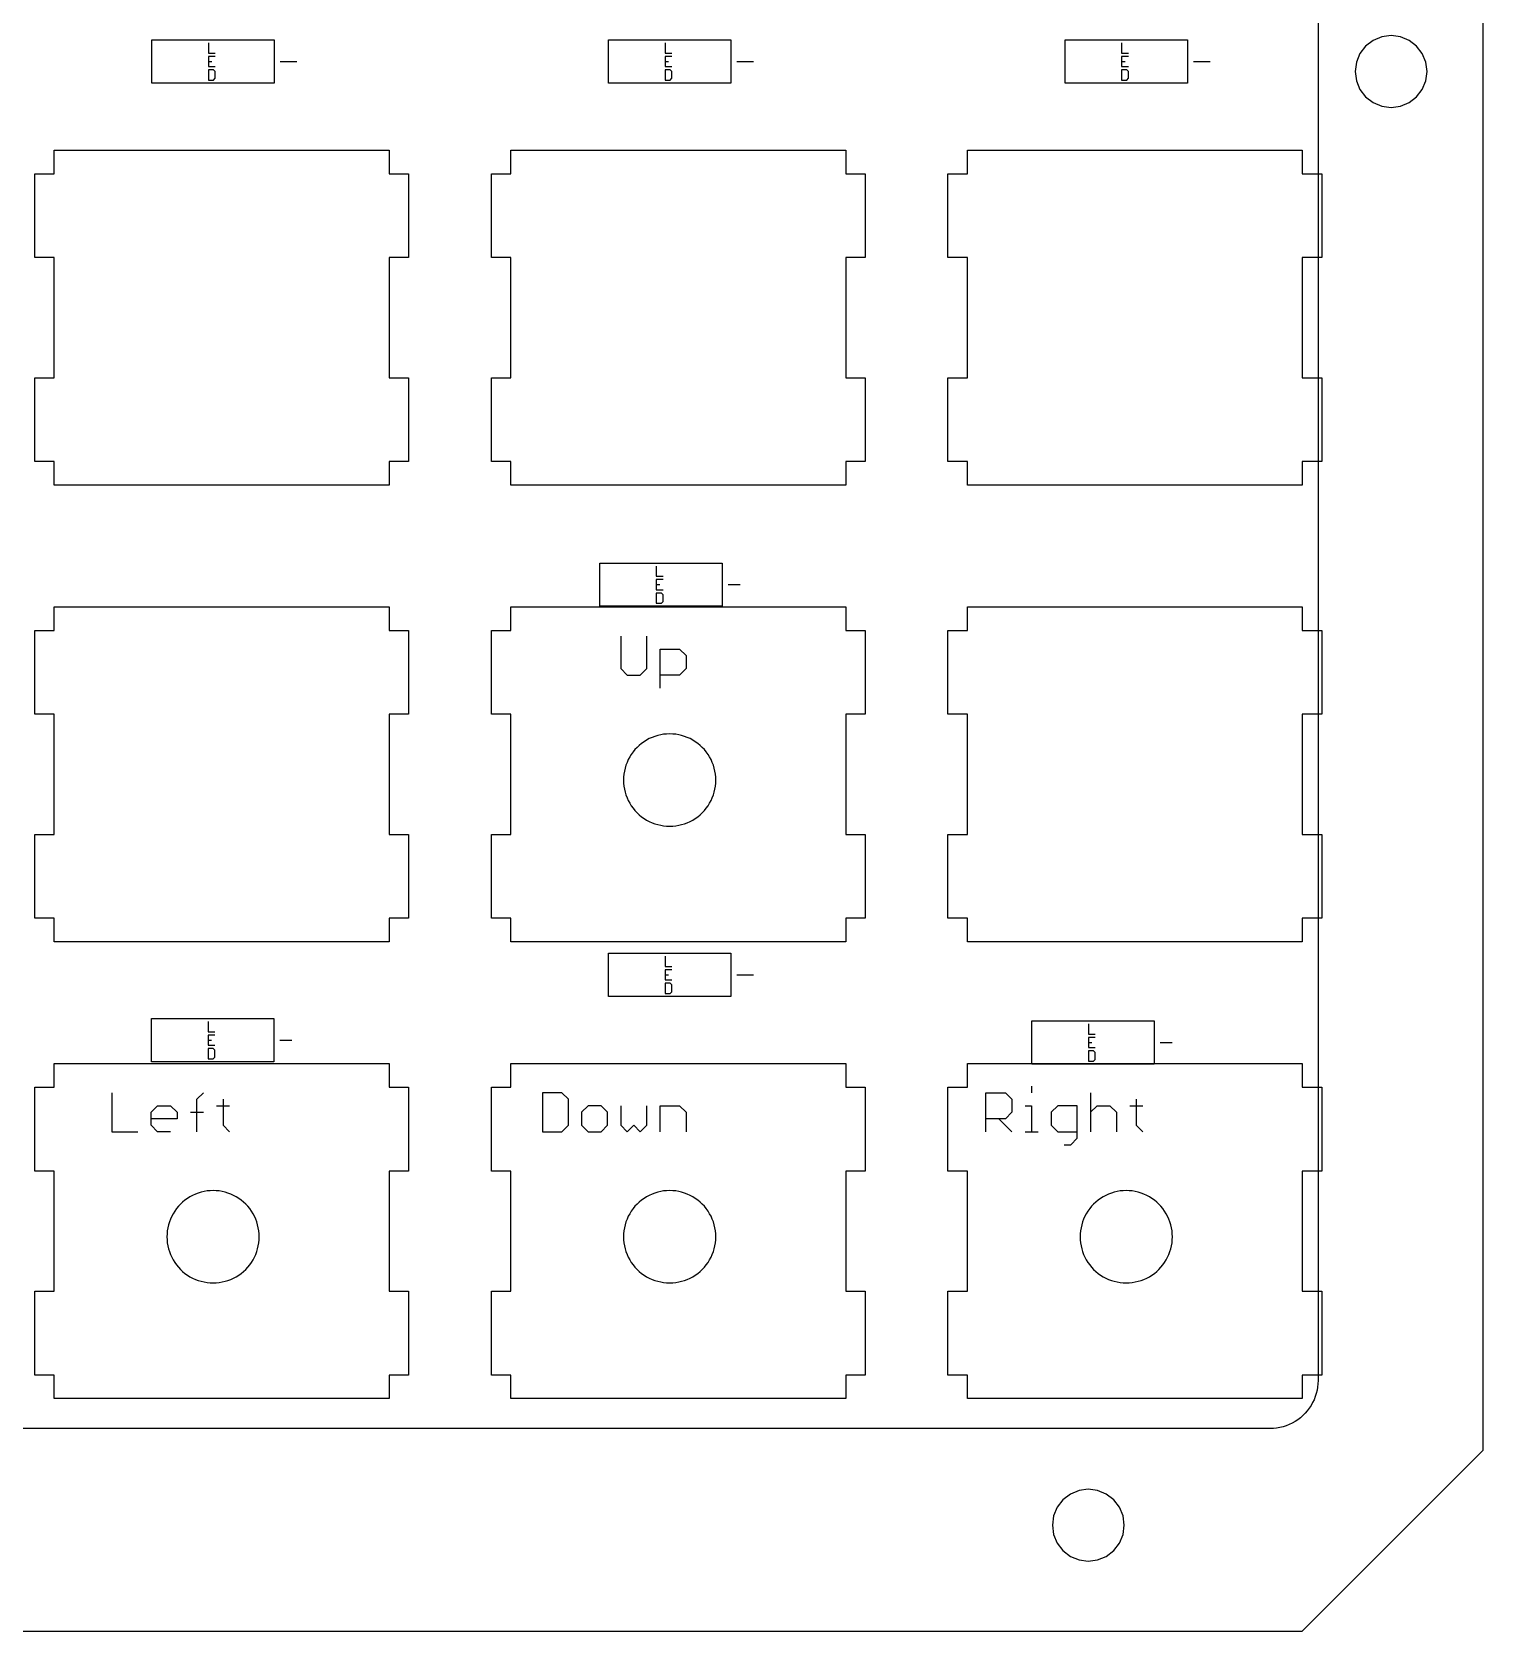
# Model space of a CAD drawing. Extents: x -174 to 183, y -92 to 46.
# Drawn here: x 122.9 to 183.5, y -91.5 to -24.8 of the extents above; entities that cross this region are included whole.
import ezdxf

# ---------------------------------------------------------------- set-up
doc = ezdxf.new("R2010")
doc.units = 0
doc.layers.get('0').update_dxf_attribs({"linetype": 'CONTINUOUS'})

msp = doc.modelspace()

# ---------------------------------------------------------------- linework, layer by layer
for p, q in [((183.483, -83.988), (183.483, 38.44)), ((176.599, 30.931), (176.599, -81.081)), ((127.949, -26.956), (127.949, -25.156)), ((127.949, -25.156), (133.049, -25.156)), ((130.305, -25.281), (130.305, -25.706)), ((133.049, -25.156), (133.049, -26.956)), ((146.999, -26.956), (146.999, -25.156)), ((146.999, -25.156), (152.099, -25.156)), ((149.355, -25.281), (149.355, -25.706)), ((152.099, -25.156), (152.099, -26.956)), ((166.049, -26.956), (166.049, -25.156)), ((166.049, -25.156), (171.149, -25.156)), ((168.405, -25.281), (168.405, -25.706)), ((171.149, -25.156), (171.149, -26.956)), ((178.896, -25.176), (178.586, -25.414)), ((179.258, -25.026), (178.896, -25.176)), ((179.646, -24.975), (179.258, -25.026)), ((180.035, -25.026), (179.646, -24.975)), ((180.396, -25.176), (180.035, -25.026)), ((180.707, -25.414), (180.396, -25.176)), ((130.305, -25.706), (130.588, -25.706)), ((130.588, -25.844), (130.305, -25.844)), ((130.305, -25.844), (130.305, -26.056)), ((149.355, -25.706), (149.638, -25.706)), ((149.638, -25.844), (149.355, -25.844)), ((149.355, -25.844), (149.355, -26.056)), ((168.405, -25.706), (168.688, -25.706)), ((168.688, -25.844), (168.405, -25.844)), ((168.405, -25.844), (168.405, -26.056)), ((178.347, -25.725), (178.198, -26.087)), ((178.586, -25.414), (178.347, -25.725)), ((180.945, -25.725), (180.707, -25.414)), ((181.095, -26.087), (180.945, -25.725)), ((130.305, -26.056), (130.447, -26.056)), ((130.305, -26.056), (130.305, -26.269)), ((130.305, -26.269), (130.588, -26.269)), ((130.305, -26.406), (130.305, -26.831)), ((130.517, -26.406), (130.305, -26.406)), ((130.588, -26.477), (130.517, -26.406)), ((130.588, -26.76), (130.588, -26.477)), ((133.299, -26.056), (133.999, -26.056)), ((149.355, -26.056), (149.497, -26.056)), ((149.355, -26.056), (149.355, -26.269)), ((149.355, -26.269), (149.638, -26.269)), ((149.355, -26.406), (149.355, -26.831)), ((149.567, -26.406), (149.355, -26.406)), ((149.638, -26.477), (149.567, -26.406)), ((149.638, -26.76), (149.638, -26.477)), ((152.349, -26.056), (153.049, -26.056)), ((168.405, -26.056), (168.547, -26.056)), ((168.405, -26.056), (168.405, -26.269)), ((168.405, -26.269), (168.688, -26.269)), ((168.405, -26.406), (168.405, -26.831)), ((168.617, -26.406), (168.405, -26.406)), ((168.688, -26.477), (168.617, -26.406)), ((168.688, -26.76), (168.688, -26.477)), ((171.399, -26.056), (172.099, -26.056)), ((178.198, -26.087), (178.146, -26.475)), ((178.146, -26.475), (178.198, -26.863)), ((181.146, -26.475), (181.095, -26.087)), ((181.095, -26.863), (181.146, -26.475)), ((133.049, -26.956), (127.949, -26.956)), ((130.305, -26.831), (130.517, -26.831)), ((130.517, -26.831), (130.588, -26.76)), ((152.099, -26.956), (146.999, -26.956)), ((149.355, -26.831), (149.567, -26.831)), ((149.567, -26.831), (149.638, -26.76)), ((171.149, -26.956), (166.049, -26.956)), ((168.405, -26.831), (168.617, -26.831)), ((168.617, -26.831), (168.688, -26.76)), ((178.198, -26.863), (178.347, -27.225)), ((178.347, -27.225), (178.586, -27.535)), ((180.707, -27.535), (180.945, -27.225)), ((180.945, -27.225), (181.095, -26.863)), ((178.586, -27.535), (178.896, -27.774)), ((178.896, -27.774), (179.258, -27.924)), ((179.258, -27.924), (179.646, -27.975)), ((179.646, -27.975), (180.035, -27.924)), ((180.035, -27.924), (180.396, -27.774)), ((180.396, -27.774), (180.707, -27.535)), ((123.873, -30.74), (123.873, -29.759)), ((123.873, -29.759), (137.843, -29.759)), ((137.843, -29.759), (137.843, -30.74)), ((142.923, -29.759), (156.893, -29.759)), ((142.923, -30.74), (142.923, -29.759)), ((156.893, -29.759), (156.893, -30.74)), ((161.973, -29.759), (175.943, -29.759)), ((161.973, -30.74), (161.973, -29.759)), ((175.943, -29.759), (175.943, -30.74)), ((123.06, -34.24), (123.06, -30.74)), ((123.06, -30.74), (123.873, -30.74)), ((137.843, -30.74), (138.656, -30.74)), ((138.656, -30.74), (138.656, -34.24)), ((142.11, -34.24), (142.11, -30.74)), ((142.11, -30.74), (142.923, -30.74)), ((156.893, -30.74), (157.706, -30.74)), ((157.706, -30.74), (157.706, -34.24)), ((161.16, -34.24), (161.16, -30.74)), ((161.16, -30.74), (161.973, -30.74)), ((175.943, -30.74), (176.756, -30.74)), ((176.756, -30.74), (176.756, -34.24)), ((123.873, -34.24), (123.06, -34.24)), ((123.873, -39.249), (123.873, -34.24)), ((138.656, -34.24), (137.843, -34.24)), ((137.843, -34.24), (137.843, -39.249)), ((142.923, -34.24), (142.11, -34.24)), ((142.923, -39.249), (142.923, -34.24)), ((157.706, -34.24), (156.893, -34.24)), ((156.893, -34.24), (156.893, -39.249)), ((161.973, -34.24), (161.16, -34.24)), ((161.973, -39.249), (161.973, -34.24)), ((176.756, -34.24), (175.943, -34.24)), ((175.943, -34.24), (175.943, -39.249)), ((123.06, -42.749), (123.06, -39.249)), ((123.06, -39.249), (123.873, -39.249)), ((137.843, -39.249), (138.656, -39.249)), ((138.656, -39.249), (138.656, -42.749)), ((142.11, -42.749), (142.11, -39.249)), ((142.11, -39.249), (142.923, -39.249)), ((156.893, -39.249), (157.706, -39.249)), ((157.706, -39.249), (157.706, -42.749)), ((161.16, -42.749), (161.16, -39.249)), ((161.16, -39.249), (161.973, -39.249)), ((175.943, -39.249), (176.756, -39.249)), ((176.756, -39.249), (176.756, -42.749)), ((123.873, -42.749), (123.06, -42.749)), ((123.873, -43.729), (123.873, -42.749)), ((137.843, -42.749), (137.843, -43.729)), ((138.656, -42.749), (137.843, -42.749)), ((142.923, -42.749), (142.11, -42.749)), ((142.923, -43.729), (142.923, -42.749)), ((156.893, -42.749), (156.893, -43.729)), ((157.706, -42.749), (156.893, -42.749)), ((161.973, -42.749), (161.16, -42.749)), ((161.973, -43.729), (161.973, -42.749)), ((176.756, -42.749), (175.943, -42.749)), ((175.943, -42.749), (175.943, -43.729)), ((137.843, -43.729), (123.873, -43.729)), ((156.893, -43.729), (142.923, -43.729)), ((175.943, -43.729), (161.973, -43.729)), ((146.637, -48.781), (146.637, -46.981)), ((146.637, -46.981), (151.737, -46.981)), ((148.992, -47.106), (148.992, -47.531)), ((151.737, -46.981), (151.737, -48.781)), ((148.992, -47.531), (149.276, -47.531)), ((149.276, -47.669), (148.992, -47.669)), ((148.992, -47.669), (148.992, -47.881)), ((148.992, -47.881), (149.134, -47.881)), ((148.992, -47.881), (148.992, -48.094)), ((151.987, -47.881), (152.487, -47.881)), ((148.992, -48.094), (149.276, -48.094)), ((148.992, -48.231), (148.992, -48.656)), ((149.205, -48.231), (148.992, -48.231)), ((148.992, -48.656), (149.205, -48.656)), ((149.276, -48.302), (149.205, -48.231)), ((149.205, -48.656), (149.276, -48.585)), ((149.276, -48.585), (149.276, -48.302)), ((123.873, -48.809), (137.843, -48.809)), ((123.873, -49.79), (123.873, -48.809)), ((137.843, -48.809), (137.843, -49.79)), ((142.923, -48.809), (156.893, -48.809)), ((142.923, -49.79), (142.923, -48.809)), ((151.737, -48.781), (146.637, -48.781)), ((156.893, -48.809), (156.893, -49.79)), ((161.973, -48.809), (175.943, -48.809)), ((161.973, -49.79), (161.973, -48.809)), ((175.943, -48.809), (175.943, -49.79)), ((123.06, -53.29), (123.06, -49.79)), ((123.06, -49.79), (123.873, -49.79)), ((137.843, -49.79), (138.656, -49.79)), ((138.656, -49.79), (138.656, -53.29)), ((142.11, -49.79), (142.923, -49.79)), ((142.11, -53.29), (142.11, -49.79)), ((147.511, -50.026), (147.511, -51.381)), ((148.596, -51.381), (148.596, -50.026)), ((156.893, -49.79), (157.706, -49.79)), ((157.706, -49.79), (157.706, -53.29)), ((161.16, -53.29), (161.16, -49.79)), ((161.16, -49.79), (161.973, -49.79)), ((175.943, -49.79), (176.756, -49.79)), ((176.756, -49.79), (176.756, -53.29)), ((149.148, -50.568), (149.962, -50.568)), ((149.148, -51.653), (149.148, -50.568)), ((149.962, -50.568), (150.233, -50.839)), ((150.233, -50.839), (150.233, -51.381)), ((147.511, -51.381), (147.782, -51.653)), ((147.782, -51.653), (148.325, -51.653)), ((148.325, -51.653), (148.596, -51.381)), ((149.148, -52.195), (149.148, -51.653)), ((149.962, -51.653), (149.148, -51.653)), ((150.233, -51.381), (149.962, -51.653)), ((123.873, -53.29), (123.06, -53.29)), ((123.873, -58.299), (123.873, -53.29)), ((137.843, -53.29), (137.843, -58.299)), ((138.656, -53.29), (137.843, -53.29)), ((142.923, -53.29), (142.11, -53.29)), ((142.923, -58.299), (142.923, -53.29)), ((156.893, -53.29), (156.893, -58.299)), ((157.706, -53.29), (156.893, -53.29)), ((161.973, -53.29), (161.16, -53.29)), ((161.973, -58.299), (161.973, -53.29)), ((175.943, -53.29), (175.943, -58.299)), ((176.756, -53.29), (175.943, -53.29)), ((148.188, -54.67), (148.102, -54.762)), ((148.28, -54.584), (148.188, -54.67)), ((148.377, -54.504), (148.28, -54.584)), ((148.48, -54.431), (148.377, -54.504)), ((148.587, -54.364), (148.48, -54.431)), ((148.698, -54.305), (148.587, -54.364)), ((148.813, -54.253), (148.698, -54.305)), ((148.931, -54.209), (148.813, -54.253)), ((149.051, -54.172), (148.931, -54.209)), ((149.174, -54.143), (149.051, -54.172)), ((149.298, -54.123), (149.174, -54.143)), ((149.423, -54.111), (149.298, -54.123)), ((149.549, -54.106), (149.423, -54.111)), ((149.675, -54.111), (149.549, -54.106)), ((149.801, -54.123), (149.675, -54.111)), ((149.925, -54.143), (149.801, -54.123)), ((150.048, -54.172), (149.925, -54.143)), ((150.168, -54.209), (150.048, -54.172)), ((150.286, -54.253), (150.168, -54.209)), ((150.401, -54.305), (150.286, -54.253)), ((150.512, -54.364), (150.401, -54.305)), ((150.619, -54.431), (150.512, -54.364)), ((150.721, -54.504), (150.619, -54.431)), ((150.819, -54.584), (150.721, -54.504)), ((150.911, -54.67), (150.819, -54.584)), ((150.997, -54.762), (150.911, -54.67)), ((147.771, -55.295), (147.727, -55.413)), ((147.823, -55.18), (147.771, -55.295)), ((147.882, -55.069), (147.823, -55.18)), ((147.949, -54.962), (147.882, -55.069)), ((148.022, -54.86), (147.949, -54.962)), ((148.102, -54.762), (148.022, -54.86)), ((151.077, -54.86), (150.997, -54.762)), ((151.15, -54.962), (151.077, -54.86)), ((151.216, -55.069), (151.15, -54.962)), ((151.276, -55.18), (151.216, -55.069)), ((151.328, -55.295), (151.276, -55.18)), ((151.372, -55.413), (151.328, -55.295)), ((147.628, -55.905), (147.624, -56.031)), ((147.641, -55.78), (147.628, -55.905)), ((147.661, -55.656), (147.641, -55.78)), ((147.69, -55.533), (147.661, -55.656)), ((147.727, -55.413), (147.69, -55.533)), ((151.409, -55.533), (151.372, -55.413)), ((151.437, -55.656), (151.409, -55.533)), ((151.458, -55.78), (151.437, -55.656)), ((151.47, -55.905), (151.458, -55.78)), ((151.474, -56.031), (151.47, -55.905)), ((147.624, -56.031), (147.628, -56.157)), ((147.628, -56.157), (147.641, -56.283)), ((147.641, -56.283), (147.661, -56.407)), ((147.661, -56.407), (147.69, -56.53)), ((147.69, -56.53), (147.727, -56.65)), ((147.727, -56.65), (147.771, -56.768)), ((151.328, -56.768), (151.372, -56.65)), ((151.372, -56.65), (151.409, -56.53)), ((151.409, -56.53), (151.437, -56.407)), ((151.437, -56.407), (151.458, -56.283)), ((151.458, -56.283), (151.47, -56.157)), ((151.47, -56.157), (151.474, -56.031)), ((147.771, -56.768), (147.823, -56.883)), ((147.823, -56.883), (147.882, -56.994)), ((147.882, -56.994), (147.949, -57.101)), ((147.949, -57.101), (148.022, -57.203)), ((148.022, -57.203), (148.102, -57.301)), ((148.102, -57.301), (148.188, -57.393)), ((150.911, -57.393), (150.997, -57.301)), ((150.997, -57.301), (151.077, -57.203)), ((151.077, -57.203), (151.15, -57.101)), ((151.15, -57.101), (151.216, -56.994)), ((151.216, -56.994), (151.276, -56.883)), ((151.276, -56.883), (151.328, -56.768)), ((148.188, -57.393), (148.28, -57.479)), ((148.28, -57.479), (148.377, -57.559)), ((148.377, -57.559), (148.48, -57.632)), ((148.48, -57.632), (148.587, -57.698)), ((148.587, -57.698), (148.698, -57.758)), ((148.698, -57.758), (148.813, -57.81)), ((148.813, -57.81), (148.931, -57.854)), ((148.931, -57.854), (149.051, -57.891)), ((149.051, -57.891), (149.174, -57.919)), ((149.174, -57.919), (149.298, -57.94)), ((149.298, -57.94), (149.423, -57.952)), ((149.423, -57.952), (149.549, -57.956)), ((149.549, -57.956), (149.675, -57.952)), ((149.675, -57.952), (149.801, -57.94)), ((149.801, -57.94), (149.925, -57.919)), ((149.925, -57.919), (150.048, -57.891)), ((150.048, -57.891), (150.168, -57.854)), ((150.168, -57.854), (150.286, -57.81)), ((150.286, -57.81), (150.401, -57.758)), ((150.401, -57.758), (150.512, -57.698)), ((150.512, -57.698), (150.619, -57.632)), ((150.619, -57.632), (150.721, -57.559)), ((150.721, -57.559), (150.819, -57.479)), ((150.819, -57.479), (150.911, -57.393)), ((123.06, -58.299), (123.873, -58.299)), ((123.06, -61.799), (123.06, -58.299)), ((137.843, -58.299), (138.656, -58.299)), ((138.656, -58.299), (138.656, -61.799)), ((142.11, -61.799), (142.11, -58.299)), ((142.11, -58.299), (142.923, -58.299)), ((156.893, -58.299), (157.706, -58.299)), ((157.706, -58.299), (157.706, -61.799)), ((161.16, -61.799), (161.16, -58.299)), ((161.16, -58.299), (161.973, -58.299)), ((175.943, -58.299), (176.756, -58.299)), ((176.756, -58.299), (176.756, -61.799)), ((123.873, -61.799), (123.06, -61.799)), ((123.873, -62.779), (123.873, -61.799)), ((137.843, -61.799), (137.843, -62.779)), ((138.656, -61.799), (137.843, -61.799)), ((142.923, -61.799), (142.11, -61.799)), ((142.923, -62.779), (142.923, -61.799)), ((156.893, -61.799), (156.893, -62.779)), ((157.706, -61.799), (156.893, -61.799)), ((161.973, -61.799), (161.16, -61.799)), ((161.973, -62.779), (161.973, -61.799)), ((176.756, -61.799), (175.943, -61.799)), ((175.943, -61.799), (175.943, -62.779)), ((137.843, -62.779), (123.873, -62.779)), ((156.893, -62.779), (142.923, -62.779)), ((146.999, -65.056), (146.999, -63.256)), ((146.999, -63.256), (152.099, -63.256)), ((152.099, -63.256), (152.099, -65.056)), ((175.943, -62.779), (161.973, -62.779)), ((149.355, -63.381), (149.355, -63.806)), ((149.355, -63.806), (149.638, -63.806)), ((149.638, -63.944), (149.355, -63.944)), ((149.355, -63.944), (149.355, -64.156)), ((149.355, -64.156), (149.497, -64.156)), ((149.355, -64.156), (149.355, -64.369)), ((149.355, -64.369), (149.638, -64.369)), ((149.355, -64.506), (149.355, -64.931)), ((149.567, -64.506), (149.355, -64.506)), ((149.638, -64.577), (149.567, -64.506)), ((149.638, -64.86), (149.638, -64.577)), ((152.349, -64.156), (153.049, -64.156)), ((152.099, -65.056), (146.999, -65.056)), ((149.355, -64.931), (149.567, -64.931)), ((149.567, -64.931), (149.638, -64.86)), ((127.937, -67.781), (127.937, -65.981)), ((127.937, -65.981), (133.037, -65.981)), ((133.037, -65.981), (133.037, -67.781)), ((130.292, -66.106), (130.292, -66.531)), ((130.292, -66.531), (130.576, -66.531)), ((130.576, -66.669), (130.292, -66.669)), ((130.292, -66.669), (130.292, -66.881)), ((164.662, -67.881), (164.662, -66.081)), ((164.662, -66.081), (169.762, -66.081)), ((167.017, -66.206), (167.017, -66.631)), ((167.017, -66.631), (167.301, -66.631)), ((169.762, -66.081), (169.762, -67.881)), ((130.292, -66.881), (130.434, -66.881)), ((130.292, -66.881), (130.292, -67.094)), ((130.292, -67.094), (130.576, -67.094)), ((130.292, -67.231), (130.292, -67.656)), ((130.505, -67.231), (130.292, -67.231)), ((130.576, -67.302), (130.505, -67.231)), ((130.576, -67.585), (130.576, -67.302)), ((133.287, -66.881), (133.787, -66.881)), ((167.301, -66.769), (167.017, -66.769)), ((167.017, -66.769), (167.017, -66.981)), ((167.017, -66.981), (167.159, -66.981)), ((167.017, -66.981), (167.017, -67.194)), ((167.017, -67.194), (167.301, -67.194)), ((167.017, -67.331), (167.017, -67.756)), ((167.23, -67.331), (167.017, -67.331)), ((167.301, -67.402), (167.23, -67.331)), ((170.012, -66.981), (170.512, -66.981)), ((123.873, -68.84), (123.873, -67.859)), ((123.873, -67.859), (137.843, -67.859)), ((133.037, -67.781), (127.937, -67.781)), ((130.292, -67.656), (130.505, -67.656)), ((130.505, -67.656), (130.576, -67.585)), ((137.843, -67.859), (137.843, -68.84)), ((142.923, -68.84), (142.923, -67.859)), ((142.923, -67.859), (156.893, -67.859)), ((156.893, -67.859), (156.893, -68.84)), ((161.973, -67.859), (175.943, -67.859)), ((161.973, -68.84), (161.973, -67.859)), ((169.762, -67.881), (164.662, -67.881)), ((167.017, -67.756), (167.23, -67.756)), ((167.23, -67.756), (167.301, -67.685)), ((167.301, -67.685), (167.301, -67.402)), ((175.943, -67.859), (175.943, -68.84)), ((123.06, -68.84), (123.873, -68.84)), ((123.06, -72.34), (123.06, -68.84)), ((126.278, -69.076), (126.278, -70.703)), ((129.824, -69.347), (130.095, -69.076)), ((129.824, -70.703), (129.824, -69.347)), ((130.915, -69.347), (130.915, -70.431)), ((137.843, -68.84), (138.656, -68.84)), ((138.656, -68.84), (138.656, -72.34)), ((142.11, -72.34), (142.11, -68.84)), ((142.11, -68.84), (142.923, -68.84)), ((144.237, -69.076), (144.237, -70.703)), ((145.05, -69.076), (144.237, -69.076)), ((145.322, -69.347), (145.05, -69.076)), ((145.322, -70.431), (145.322, -69.347)), ((156.893, -68.84), (157.706, -68.84)), ((157.706, -68.84), (157.706, -72.34)), ((161.16, -68.84), (161.973, -68.84)), ((161.16, -72.34), (161.16, -68.84)), ((162.741, -69.076), (163.555, -69.076)), ((162.741, -70.16), (162.741, -69.076)), ((163.555, -69.076), (163.826, -69.347)), ((163.826, -69.347), (163.826, -69.889)), ((164.65, -68.804), (164.65, -69.076)), ((167.107, -69.076), (167.107, -69.889)), ((169.015, -69.347), (169.015, -70.431)), ((175.943, -68.84), (176.756, -68.84)), ((176.756, -68.84), (176.756, -72.34)), ((127.916, -69.889), (128.187, -69.618)), ((127.916, -70.16), (127.916, -69.889)), ((128.187, -69.618), (128.729, -69.618)), ((128.729, -69.618), (129, -69.889)), ((129, -69.889), (129, -70.16)), ((129.553, -69.889), (130.095, -69.889)), ((130.644, -69.618), (131.186, -69.618)), ((146.145, -69.618), (145.874, -69.889)), ((145.874, -69.889), (145.874, -70.431)), ((146.688, -69.618), (146.145, -69.618)), ((146.959, -69.889), (146.688, -69.618)), ((146.959, -70.431), (146.959, -69.889)), ((147.511, -69.618), (147.511, -70.431)), ((148.596, -70.431), (148.596, -69.618)), ((149.148, -70.703), (149.148, -69.618)), ((149.148, -69.618), (149.962, -69.618)), ((149.962, -69.618), (150.233, -69.889)), ((150.233, -69.889), (150.233, -70.703)), ((163.826, -69.889), (163.555, -70.16)), ((164.378, -69.618), (164.65, -69.618)), ((164.65, -69.618), (164.65, -70.703)), ((165.741, -69.618), (165.47, -69.889)), ((165.47, -69.889), (165.47, -70.431)), ((166.554, -69.618), (165.741, -69.618)), ((166.554, -70.703), (166.554, -69.618)), ((167.107, -69.889), (167.378, -69.618)), ((167.107, -69.889), (167.107, -70.703)), ((167.378, -69.618), (167.92, -69.618)), ((167.92, -69.618), (168.192, -69.889)), ((168.192, -69.889), (168.192, -70.703)), ((168.744, -69.618), (169.286, -69.618)), ((126.278, -70.703), (127.363, -70.703)), ((127.916, -70.431), (127.916, -70.16)), ((129, -70.16), (127.916, -70.16)), ((128.187, -70.703), (127.916, -70.431)), ((128.729, -70.703), (128.187, -70.703)), ((130.915, -70.431), (131.186, -70.703)), ((144.237, -70.703), (145.05, -70.703)), ((145.05, -70.703), (145.322, -70.431)), ((145.874, -70.431), (146.145, -70.703)), ((146.145, -70.703), (146.688, -70.703)), ((146.688, -70.703), (146.959, -70.431)), ((147.511, -70.431), (147.782, -70.703)), ((147.782, -70.703), (148.054, -70.431)), ((148.054, -70.431), (148.325, -70.703)), ((148.325, -70.703), (148.596, -70.431)), ((162.741, -70.703), (162.741, -70.16)), ((163.284, -70.16), (162.741, -70.16)), ((163.555, -70.16), (163.284, -70.16)), ((163.284, -70.16), (163.826, -70.703)), ((164.378, -70.703), (164.65, -70.703)), ((164.65, -70.703), (164.921, -70.703)), ((165.47, -70.431), (165.741, -70.703)), ((165.741, -70.703), (166.554, -70.703)), ((166.554, -70.974), (166.554, -70.703)), ((169.015, -70.431), (169.286, -70.703)), ((166.012, -71.245), (166.283, -71.245)), ((166.283, -71.245), (166.554, -70.974)), ((123.873, -72.34), (123.06, -72.34)), ((123.873, -77.349), (123.873, -72.34)), ((137.843, -72.34), (137.843, -77.349)), ((138.656, -72.34), (137.843, -72.34)), ((142.923, -72.34), (142.11, -72.34)), ((142.923, -77.349), (142.923, -72.34)), ((156.893, -72.34), (156.893, -77.349)), ((157.706, -72.34), (156.893, -72.34)), ((161.973, -72.34), (161.16, -72.34)), ((161.973, -77.349), (161.973, -72.34)), ((175.943, -72.34), (175.943, -77.349)), ((176.756, -72.34), (175.943, -72.34)), ((129.648, -73.355), (129.537, -73.414)), ((129.763, -73.303), (129.648, -73.355)), ((129.881, -73.259), (129.763, -73.303)), ((130.001, -73.222), (129.881, -73.259)), ((130.124, -73.193), (130.001, -73.222)), ((130.248, -73.173), (130.124, -73.193)), ((130.373, -73.161), (130.248, -73.173)), ((130.499, -73.156), (130.373, -73.161)), ((130.625, -73.161), (130.499, -73.156)), ((130.751, -73.173), (130.625, -73.161)), ((130.875, -73.193), (130.751, -73.173)), ((130.998, -73.222), (130.875, -73.193)), ((131.118, -73.259), (130.998, -73.222)), ((131.236, -73.303), (131.118, -73.259)), ((131.351, -73.355), (131.236, -73.303)), ((131.462, -73.414), (131.351, -73.355)), ((148.698, -73.355), (148.587, -73.414)), ((148.813, -73.303), (148.698, -73.355)), ((148.931, -73.259), (148.813, -73.303)), ((149.051, -73.222), (148.931, -73.259)), ((149.174, -73.193), (149.051, -73.222)), ((149.298, -73.173), (149.174, -73.193)), ((149.423, -73.161), (149.298, -73.173)), ((149.549, -73.156), (149.423, -73.161)), ((149.675, -73.161), (149.549, -73.156)), ((149.801, -73.173), (149.675, -73.161)), ((149.925, -73.193), (149.801, -73.173)), ((150.048, -73.222), (149.925, -73.193)), ((150.168, -73.259), (150.048, -73.222)), ((150.286, -73.303), (150.168, -73.259)), ((150.401, -73.355), (150.286, -73.303)), ((150.512, -73.414), (150.401, -73.355)), ((167.748, -73.355), (167.637, -73.414)), ((167.863, -73.303), (167.748, -73.355)), ((167.981, -73.259), (167.863, -73.303)), ((168.101, -73.222), (167.981, -73.259)), ((168.224, -73.193), (168.101, -73.222)), ((168.348, -73.173), (168.224, -73.193)), ((168.473, -73.161), (168.348, -73.173)), ((168.599, -73.156), (168.473, -73.161)), ((168.725, -73.161), (168.599, -73.156)), ((168.851, -73.173), (168.725, -73.161)), ((168.975, -73.193), (168.851, -73.173)), ((169.098, -73.222), (168.975, -73.193)), ((169.218, -73.259), (169.098, -73.222)), ((169.336, -73.303), (169.218, -73.259)), ((169.451, -73.355), (169.336, -73.303)), ((169.562, -73.414), (169.451, -73.355)), ((128.899, -74.012), (128.832, -74.119)), ((128.972, -73.91), (128.899, -74.012)), ((129.052, -73.812), (128.972, -73.91)), ((129.138, -73.72), (129.052, -73.812)), ((129.23, -73.634), (129.138, -73.72)), ((129.327, -73.554), (129.23, -73.634)), ((129.43, -73.481), (129.327, -73.554)), ((129.537, -73.414), (129.43, -73.481)), ((131.569, -73.481), (131.462, -73.414)), ((131.671, -73.554), (131.569, -73.481)), ((131.769, -73.634), (131.671, -73.554)), ((131.861, -73.72), (131.769, -73.634)), ((131.947, -73.812), (131.861, -73.72)), ((132.027, -73.91), (131.947, -73.812)), ((132.1, -74.012), (132.027, -73.91)), ((132.166, -74.119), (132.1, -74.012)), ((147.949, -74.012), (147.882, -74.119)), ((148.022, -73.91), (147.949, -74.012)), ((148.102, -73.812), (148.022, -73.91)), ((148.188, -73.72), (148.102, -73.812)), ((148.28, -73.634), (148.188, -73.72)), ((148.377, -73.554), (148.28, -73.634)), ((148.48, -73.481), (148.377, -73.554)), ((148.587, -73.414), (148.48, -73.481)), ((150.619, -73.481), (150.512, -73.414)), ((150.721, -73.554), (150.619, -73.481)), ((150.819, -73.634), (150.721, -73.554)), ((150.911, -73.72), (150.819, -73.634)), ((150.997, -73.812), (150.911, -73.72)), ((151.077, -73.91), (150.997, -73.812)), ((151.15, -74.012), (151.077, -73.91)), ((151.216, -74.119), (151.15, -74.012)), ((166.999, -74.012), (166.932, -74.119)), ((167.072, -73.91), (166.999, -74.012)), ((167.152, -73.812), (167.072, -73.91)), ((167.238, -73.72), (167.152, -73.812)), ((167.33, -73.634), (167.238, -73.72)), ((167.427, -73.554), (167.33, -73.634)), ((167.53, -73.481), (167.427, -73.554)), ((167.637, -73.414), (167.53, -73.481)), ((169.669, -73.481), (169.562, -73.414)), ((169.771, -73.554), (169.669, -73.481)), ((169.869, -73.634), (169.771, -73.554)), ((169.961, -73.72), (169.869, -73.634)), ((170.047, -73.812), (169.961, -73.72)), ((170.127, -73.91), (170.047, -73.812)), ((170.2, -74.012), (170.127, -73.91)), ((170.266, -74.119), (170.2, -74.012)), ((128.64, -74.583), (128.611, -74.706)), ((128.677, -74.463), (128.64, -74.583)), ((128.721, -74.345), (128.677, -74.463)), ((128.773, -74.23), (128.721, -74.345)), ((128.832, -74.119), (128.773, -74.23)), ((132.226, -74.23), (132.166, -74.119)), ((132.278, -74.345), (132.226, -74.23)), ((132.322, -74.463), (132.278, -74.345)), ((132.359, -74.583), (132.322, -74.463)), ((132.387, -74.706), (132.359, -74.583)), ((147.69, -74.583), (147.661, -74.706)), ((147.727, -74.463), (147.69, -74.583)), ((147.771, -74.345), (147.727, -74.463)), ((147.823, -74.23), (147.771, -74.345)), ((147.882, -74.119), (147.823, -74.23)), ((151.276, -74.23), (151.216, -74.119)), ((151.328, -74.345), (151.276, -74.23)), ((151.372, -74.463), (151.328, -74.345)), ((151.409, -74.583), (151.372, -74.463)), ((151.437, -74.706), (151.409, -74.583)), ((166.74, -74.583), (166.711, -74.706)), ((166.777, -74.463), (166.74, -74.583)), ((166.821, -74.345), (166.777, -74.463)), ((166.873, -74.23), (166.821, -74.345)), ((166.932, -74.119), (166.873, -74.23)), ((170.326, -74.23), (170.266, -74.119)), ((170.378, -74.345), (170.326, -74.23)), ((170.422, -74.463), (170.378, -74.345)), ((170.459, -74.583), (170.422, -74.463)), ((170.487, -74.706), (170.459, -74.583)), ((128.578, -74.955), (128.574, -75.081)), ((128.574, -75.081), (128.578, -75.207)), ((128.591, -74.83), (128.578, -74.955)), ((128.578, -75.207), (128.591, -75.333)), ((128.611, -74.706), (128.591, -74.83)), ((128.591, -75.333), (128.611, -75.457)), ((132.408, -74.83), (132.387, -74.706)), ((132.387, -75.457), (132.408, -75.333)), ((132.42, -74.955), (132.408, -74.83)), ((132.408, -75.333), (132.42, -75.207)), ((132.424, -75.081), (132.42, -74.955)), ((132.42, -75.207), (132.424, -75.081)), ((147.628, -74.955), (147.624, -75.081)), ((147.624, -75.081), (147.628, -75.207)), ((147.641, -74.83), (147.628, -74.955)), ((147.628, -75.207), (147.641, -75.333)), ((147.661, -74.706), (147.641, -74.83)), ((147.641, -75.333), (147.661, -75.457)), ((151.458, -74.83), (151.437, -74.706)), ((151.437, -75.457), (151.458, -75.333)), ((151.47, -74.955), (151.458, -74.83)), ((151.458, -75.333), (151.47, -75.207)), ((151.474, -75.081), (151.47, -74.955)), ((151.47, -75.207), (151.474, -75.081)), ((166.678, -74.955), (166.674, -75.081)), ((166.674, -75.081), (166.678, -75.207)), ((166.691, -74.83), (166.678, -74.955)), ((166.678, -75.207), (166.691, -75.333)), ((166.711, -74.706), (166.691, -74.83)), ((166.691, -75.333), (166.711, -75.457)), ((170.508, -74.83), (170.487, -74.706)), ((170.487, -75.457), (170.508, -75.333)), ((170.52, -74.955), (170.508, -74.83)), ((170.508, -75.333), (170.52, -75.207)), ((170.524, -75.081), (170.52, -74.955)), ((170.52, -75.207), (170.524, -75.081)), ((128.611, -75.457), (128.64, -75.58)), ((128.64, -75.58), (128.677, -75.7)), ((128.677, -75.7), (128.721, -75.818)), ((128.721, -75.818), (128.773, -75.933)), ((128.773, -75.933), (128.832, -76.044)), ((132.166, -76.044), (132.226, -75.933)), ((132.226, -75.933), (132.278, -75.818)), ((132.278, -75.818), (132.322, -75.7)), ((132.322, -75.7), (132.359, -75.58)), ((132.359, -75.58), (132.387, -75.457)), ((147.661, -75.457), (147.69, -75.58)), ((147.69, -75.58), (147.727, -75.7)), ((147.727, -75.7), (147.771, -75.818)), ((147.771, -75.818), (147.823, -75.933)), ((147.823, -75.933), (147.882, -76.044)), ((151.216, -76.044), (151.276, -75.933)), ((151.276, -75.933), (151.328, -75.818)), ((151.328, -75.818), (151.372, -75.7)), ((151.372, -75.7), (151.409, -75.58)), ((151.409, -75.58), (151.437, -75.457)), ((166.711, -75.457), (166.74, -75.58)), ((166.74, -75.58), (166.777, -75.7)), ((166.777, -75.7), (166.821, -75.818)), ((166.821, -75.818), (166.873, -75.933)), ((166.873, -75.933), (166.932, -76.044)), ((170.266, -76.044), (170.326, -75.933)), ((170.326, -75.933), (170.378, -75.818)), ((170.378, -75.818), (170.422, -75.7)), ((170.422, -75.7), (170.459, -75.58)), ((170.459, -75.58), (170.487, -75.457)), ((128.832, -76.044), (128.899, -76.151)), ((128.899, -76.151), (128.972, -76.253)), ((128.972, -76.253), (129.052, -76.351)), ((129.052, -76.351), (129.138, -76.443)), ((129.138, -76.443), (129.23, -76.529)), ((129.23, -76.529), (129.327, -76.609)), ((129.327, -76.609), (129.43, -76.682)), ((129.43, -76.682), (129.537, -76.748)), ((131.462, -76.748), (131.569, -76.682)), ((131.569, -76.682), (131.671, -76.609)), ((131.671, -76.609), (131.769, -76.529)), ((131.769, -76.529), (131.861, -76.443)), ((131.861, -76.443), (131.947, -76.351)), ((131.947, -76.351), (132.027, -76.253)), ((132.027, -76.253), (132.1, -76.151)), ((132.1, -76.151), (132.166, -76.044)), ((147.882, -76.044), (147.949, -76.151)), ((147.949, -76.151), (148.022, -76.253)), ((148.022, -76.253), (148.102, -76.351)), ((148.102, -76.351), (148.188, -76.443)), ((148.188, -76.443), (148.28, -76.529)), ((148.28, -76.529), (148.377, -76.609)), ((148.377, -76.609), (148.48, -76.682)), ((148.48, -76.682), (148.587, -76.748)), ((150.512, -76.748), (150.619, -76.682)), ((150.619, -76.682), (150.721, -76.609)), ((150.721, -76.609), (150.819, -76.529)), ((150.819, -76.529), (150.911, -76.443)), ((150.911, -76.443), (150.997, -76.351)), ((150.997, -76.351), (151.077, -76.253)), ((151.077, -76.253), (151.15, -76.151)), ((151.15, -76.151), (151.216, -76.044)), ((166.932, -76.044), (166.999, -76.151)), ((166.999, -76.151), (167.072, -76.253)), ((167.072, -76.253), (167.152, -76.351)), ((167.152, -76.351), (167.238, -76.443)), ((167.238, -76.443), (167.33, -76.529)), ((167.33, -76.529), (167.427, -76.609)), ((167.427, -76.609), (167.53, -76.682)), ((167.53, -76.682), (167.637, -76.748)), ((169.562, -76.748), (169.669, -76.682)), ((169.669, -76.682), (169.771, -76.609)), ((169.771, -76.609), (169.869, -76.529)), ((169.869, -76.529), (169.961, -76.443)), ((169.961, -76.443), (170.047, -76.351)), ((170.047, -76.351), (170.127, -76.253)), ((170.127, -76.253), (170.2, -76.151)), ((170.2, -76.151), (170.266, -76.044)), ((123.06, -77.349), (123.873, -77.349)), ((123.06, -80.849), (123.06, -77.349)), ((129.537, -76.748), (129.648, -76.808)), ((129.648, -76.808), (129.763, -76.86)), ((129.763, -76.86), (129.881, -76.904)), ((129.881, -76.904), (130.001, -76.941)), ((130.001, -76.941), (130.124, -76.969)), ((130.124, -76.969), (130.248, -76.99)), ((130.248, -76.99), (130.373, -77.002)), ((130.373, -77.002), (130.499, -77.006)), ((130.499, -77.006), (130.625, -77.002)), ((130.625, -77.002), (130.751, -76.99)), ((130.751, -76.99), (130.875, -76.969)), ((130.875, -76.969), (130.998, -76.941)), ((130.998, -76.941), (131.118, -76.904)), ((131.118, -76.904), (131.236, -76.86)), ((131.236, -76.86), (131.351, -76.808)), ((131.351, -76.808), (131.462, -76.748)), ((137.843, -77.349), (138.656, -77.349)), ((138.656, -77.349), (138.656, -80.849)), ((142.11, -80.849), (142.11, -77.349)), ((142.11, -77.349), (142.923, -77.349)), ((148.587, -76.748), (148.698, -76.808)), ((148.698, -76.808), (148.813, -76.86)), ((148.813, -76.86), (148.931, -76.904)), ((148.931, -76.904), (149.051, -76.941)), ((149.051, -76.941), (149.174, -76.969)), ((149.174, -76.969), (149.298, -76.99)), ((149.298, -76.99), (149.423, -77.002)), ((149.423, -77.002), (149.549, -77.006)), ((149.549, -77.006), (149.675, -77.002)), ((149.675, -77.002), (149.801, -76.99)), ((149.801, -76.99), (149.925, -76.969)), ((149.925, -76.969), (150.048, -76.941)), ((150.048, -76.941), (150.168, -76.904)), ((150.168, -76.904), (150.286, -76.86)), ((150.286, -76.86), (150.401, -76.808)), ((150.401, -76.808), (150.512, -76.748)), ((156.893, -77.349), (157.706, -77.349)), ((157.706, -77.349), (157.706, -80.849)), ((161.16, -80.849), (161.16, -77.349)), ((161.16, -77.349), (161.973, -77.349)), ((167.637, -76.748), (167.748, -76.808)), ((167.748, -76.808), (167.863, -76.86)), ((167.863, -76.86), (167.981, -76.904)), ((167.981, -76.904), (168.101, -76.941)), ((168.101, -76.941), (168.224, -76.969)), ((168.224, -76.969), (168.348, -76.99)), ((168.348, -76.99), (168.473, -77.002)), ((168.473, -77.002), (168.599, -77.006)), ((168.599, -77.006), (168.725, -77.002)), ((168.725, -77.002), (168.851, -76.99)), ((168.851, -76.99), (168.975, -76.969)), ((168.975, -76.969), (169.098, -76.941)), ((169.098, -76.941), (169.218, -76.904)), ((169.218, -76.904), (169.336, -76.86)), ((169.336, -76.86), (169.451, -76.808)), ((169.451, -76.808), (169.562, -76.748)), ((175.943, -77.349), (176.756, -77.349)), ((176.756, -77.349), (176.756, -80.849)), ((123.873, -80.849), (123.06, -80.849)), ((123.873, -81.829), (123.873, -80.849)), ((137.843, -80.849), (137.843, -81.829)), ((138.656, -80.849), (137.843, -80.849)), ((142.923, -80.849), (142.11, -80.849)), ((142.923, -81.829), (142.923, -80.849)), ((156.893, -80.849), (156.893, -81.829)), ((157.706, -80.849), (156.893, -80.849)), ((161.973, -80.849), (161.16, -80.849)), ((161.973, -81.829), (161.973, -80.849)), ((176.756, -80.849), (175.943, -80.849)), ((175.943, -80.849), (175.943, -81.829)), ((176.581, -81.354), (176.558, -81.488)), ((176.595, -81.218), (176.581, -81.354)), ((176.599, -81.081), (176.595, -81.218)), ((137.843, -81.829), (123.873, -81.829)), ((156.893, -81.829), (142.923, -81.829)), ((175.943, -81.829), (161.973, -81.829)), ((176.375, -82.002), (176.308, -82.121)), ((176.434, -81.878), (176.375, -82.002)), ((176.484, -81.751), (176.434, -81.878)), ((176.525, -81.621), (176.484, -81.751)), ((176.558, -81.488), (176.525, -81.621)), ((175.862, -82.633), (175.753, -82.715)), ((175.964, -82.543), (175.862, -82.633)), ((176.061, -82.446), (175.964, -82.543)), ((176.151, -82.344), (176.061, -82.446)), ((176.233, -82.235), (176.151, -82.344)), ((176.308, -82.121), (176.233, -82.235)), ((174.599, -83.081), (32.237, -83.081)), ((174.736, -83.077), (174.599, -83.081)), ((174.872, -83.063), (174.736, -83.077)), ((175.006, -83.04), (174.872, -83.063)), ((175.139, -83.007), (175.006, -83.04)), ((175.269, -82.966), (175.139, -83.007)), ((175.396, -82.916), (175.269, -82.966)), ((175.519, -82.857), (175.396, -82.916)), ((175.639, -82.79), (175.519, -82.857)), ((175.753, -82.715), (175.639, -82.79)), ((175.943, -91.528), (183.483, -83.988)), ((166.266, -85.816), (165.955, -86.054)), ((166.628, -85.666), (166.266, -85.816)), ((167.016, -85.615), (166.628, -85.666)), ((167.404, -85.666), (167.016, -85.615)), ((167.766, -85.816), (167.404, -85.666)), ((168.077, -86.054), (167.766, -85.816)), ((165.717, -86.365), (165.567, -86.726)), ((165.955, -86.054), (165.717, -86.365)), ((168.315, -86.365), (168.077, -86.054)), ((168.465, -86.726), (168.315, -86.365)), ((165.567, -86.726), (165.516, -87.115)), ((165.516, -87.115), (165.567, -87.503)), ((168.516, -87.115), (168.465, -86.726)), ((168.465, -87.503), (168.516, -87.115)), ((165.567, -87.503), (165.717, -87.865)), ((165.717, -87.865), (165.955, -88.175)), ((168.077, -88.175), (168.315, -87.865)), ((168.315, -87.865), (168.465, -87.503)), ((165.955, -88.175), (166.266, -88.414)), ((166.266, -88.414), (166.628, -88.563)), ((166.628, -88.563), (167.016, -88.615)), ((167.016, -88.615), (167.404, -88.563)), ((167.404, -88.563), (167.766, -88.414)), ((167.766, -88.414), (168.077, -88.175)), ((-166.957, -91.528), (175.943, -91.528))]:
    msp.add_line(p, q)

doc.saveas('drawing.dxf')
